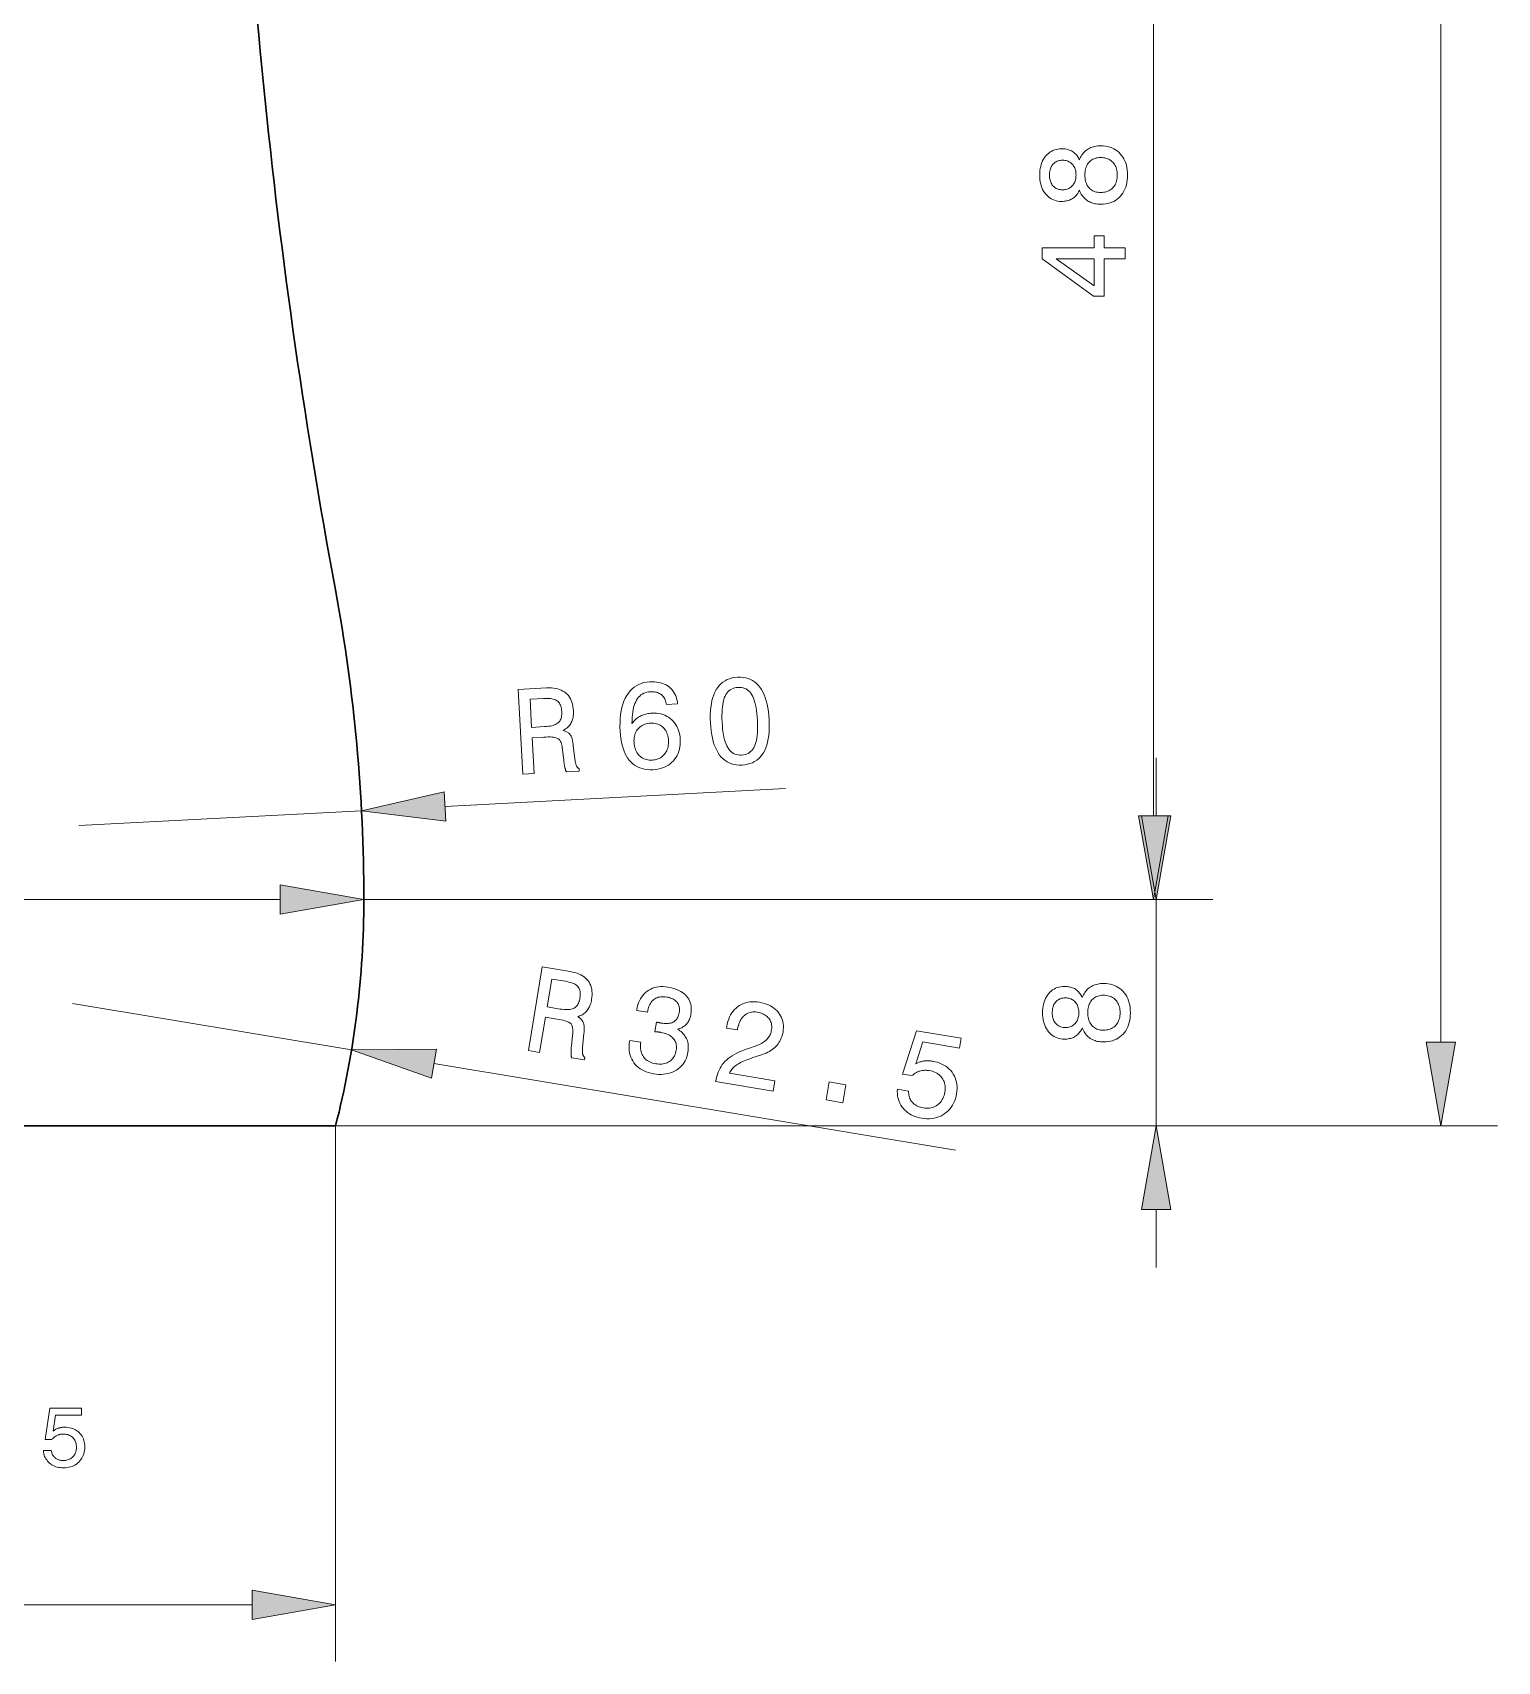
# Model space of a CAD drawing. Extents: x 0 to 297, y 0 to 420.
# Drawn here: x 158.3 to 210, y 96.5 to 154 of the extents above; entities that cross this region are included whole.
import ezdxf

# ---------------------------------------------------------------- set-up
doc = ezdxf.new("R2010")
doc.units = 0

msp = doc.modelspace()

# ---------------------------------------------------------------- linework, layer by layer
at = {"color": 7, "lineweight": 13}
for p, q in [((208.02, 118.356), (208.02, 338.447)), ((197.863, 126.356), (197.863, 168.447)), ((128.918, 123.402), (167.009, 123.402)), ((169.963, 123.402), (199.863, 123.402)), ((169.963, 123.402), (199.963, 123.402)), ((168.913, 115.402), (199.963, 115.402)), ((168.963, 115.402), (210.02, 115.402)), ((129.918, 98.481), (166.009, 98.481))]:
    msp.add_line(p, q, dxfattribs=at)
at = {"color": 7, "lineweight": 13, "ltscale": 0.051139}
for p, q in [((197.963, 126.356), (197.963, 128.402)), ((197.963, 110.402), (197.963, 112.447))]:
    msp.add_line(p, q, dxfattribs=at)
at = {"color": 7, "lineweight": 13, "ltscale": 0.30114}
msp.add_line((172.832, 126.69), (184.861, 127.319), dxfattribs=at)
at = {"color": 7, "lineweight": 13, "ltscale": 0.25}
for p, q in [((159.895, 126.013), (169.881, 126.535)), ((159.66, 119.722), (169.526, 118.087))]:
    msp.add_line(p, q, dxfattribs=at)
at = {"color": 7, "lineweight": 13, "ltscale": 0.2}
msp.add_line((197.963, 115.402), (197.963, 123.402), dxfattribs=at)
at = {"color": 7, "lineweight": 13, "ltscale": 0.466925}
msp.add_line((172.44, 117.604), (190.866, 114.549), dxfattribs=at)
at = {"color": 7, "lineweight": 30}
for p, q in [((126.963, 115.402), (168.963, 115.402)), ((127.013, 115.402), (168.913, 115.402))]:
    msp.add_line(p, q, dxfattribs=at)
at = {"color": 7, "lineweight": 13, "ltscale": 0.473018}
msp.add_line((168.963, 115.402), (168.963, 96.481), dxfattribs=at)
at = {"color": 7, "lineweight": 13}
for points in [[(195.248, 148.463), (195.229, 148.425), (195.209, 148.388), (195.188, 148.353), (195.165, 148.321), (195.141, 148.29), (195.116, 148.261), (195.089, 148.235), (195.061, 148.21), (195.032, 148.187), (195.002, 148.166), (194.97, 148.147), (194.936, 148.131), (194.901, 148.116), (194.865, 148.103), (194.828, 148.092), (194.788, 148.083), (194.748, 148.076), (194.706, 148.071), (194.663, 148.068), (194.618, 148.067), (194.55, 148.07), (194.486, 148.077), (194.423, 148.09), (194.363, 148.108), (194.306, 148.132), (194.252, 148.16), (194.2, 148.194), (194.15, 148.232), (194.103, 148.276), (194.059, 148.325), (194.018, 148.379), (193.982, 148.435), (193.949, 148.494), (193.922, 148.557), (193.898, 148.623), (193.879, 148.692), (193.863, 148.764), (193.853, 148.839), (193.846, 148.917), (193.844, 148.999), (193.846, 149.081), (193.853, 149.159), (193.863, 149.235), (193.879, 149.307), (193.898, 149.376), (193.922, 149.442), (193.949, 149.504), (193.982, 149.564), (194.018, 149.62), (194.059, 149.673), (194.103, 149.721), (194.15, 149.765), (194.2, 149.803), (194.252, 149.836), (194.306, 149.865), (194.363, 149.888), (194.423, 149.906), (194.486, 149.918), (194.55, 149.926), (194.618, 149.929), (194.663, 149.928), (194.707, 149.925), (194.749, 149.92), (194.79, 149.913), (194.829, 149.904), (194.867, 149.894), (194.903, 149.881), (194.938, 149.867), (194.972, 149.85), (195.004, 149.832), (195.034, 149.811), (195.063, 149.789), (195.091, 149.764), (195.118, 149.738), (195.143, 149.709), (195.167, 149.678), (195.189, 149.645), (195.21, 149.61), (195.23, 149.573), (195.248, 149.534), (195.268, 149.583), (195.289, 149.628), (195.313, 149.672), (195.338, 149.712), (195.366, 149.751), (195.395, 149.787), (195.427, 149.82), (195.46, 149.852), (195.495, 149.88), (195.533, 149.907), (195.572, 149.93), (195.613, 149.952), (195.656, 149.971), (195.7, 149.987), (195.746, 150.001), (195.794, 150.012), (195.844, 150.021), (195.895, 150.027), (195.948, 150.031), (196.003, 150.032), (196.088, 150.029), (196.169, 150.021), (196.246, 150.007), (196.321, 149.987), (196.391, 149.962), (196.459, 149.931), (196.522, 149.895), (196.582, 149.853), (196.639, 149.806), (196.692, 149.753), (196.741, 149.695), (196.785, 149.633), (196.823, 149.567), (196.857, 149.498), (196.885, 149.425), (196.908, 149.347), (196.926, 149.266), (196.939, 149.181), (196.947, 149.092), (196.95, 148.999), (196.947, 148.906), (196.939, 148.817), (196.926, 148.732), (196.908, 148.651), (196.885, 148.574), (196.857, 148.5), (196.823, 148.431), (196.785, 148.365), (196.741, 148.304), (196.692, 148.246), (196.639, 148.193), (196.582, 148.146), (196.522, 148.104), (196.459, 148.068), (196.391, 148.038), (196.321, 148.013), (196.246, 147.993), (196.169, 147.979), (196.088, 147.971), (196.003, 147.968), (195.948, 147.969), (195.895, 147.973), (195.844, 147.979), (195.794, 147.988), (195.746, 147.999), (195.7, 148.013), (195.656, 148.029), (195.613, 148.048), (195.572, 148.07), (195.533, 148.093), (195.495, 148.12), (195.46, 148.148), (195.427, 148.179), (195.395, 148.213), (195.366, 148.249), (195.338, 148.287), (195.313, 148.327), (195.289, 148.37), (195.268, 148.416)], [(194.652, 148.478), (194.694, 148.48), (194.734, 148.484), (194.773, 148.491), (194.81, 148.501), (194.846, 148.514), (194.879, 148.529), (194.911, 148.548), (194.942, 148.569), (194.97, 148.593), (194.997, 148.621), (195.022, 148.65), (195.044, 148.681), (195.064, 148.714), (195.081, 148.749), (195.095, 148.786), (195.107, 148.825), (195.116, 148.866), (195.123, 148.908), (195.127, 148.953), (195.128, 148.999), (195.127, 149.046), (195.123, 149.09), (195.116, 149.133), (195.107, 149.174), (195.095, 149.213), (195.081, 149.25), (195.064, 149.285), (195.044, 149.319), (195.022, 149.35), (194.997, 149.379), (194.97, 149.407), (194.942, 149.431), (194.911, 149.452), (194.879, 149.471), (194.846, 149.486), (194.81, 149.499), (194.773, 149.509), (194.734, 149.516), (194.694, 149.52), (194.652, 149.522), (194.609, 149.52), (194.569, 149.516), (194.531, 149.509), (194.494, 149.5), (194.459, 149.487), (194.427, 149.472), (194.395, 149.454), (194.366, 149.433), (194.339, 149.409), (194.313, 149.383), (194.29, 149.354), (194.269, 149.323), (194.25, 149.29), (194.234, 149.254), (194.221, 149.217), (194.21, 149.178), (194.201, 149.136), (194.195, 149.093), (194.191, 149.047), (194.19, 148.999), (194.191, 148.951), (194.195, 148.906), (194.201, 148.863), (194.21, 148.822), (194.221, 148.782), (194.234, 148.745), (194.25, 148.71), (194.269, 148.677), (194.29, 148.646), (194.313, 148.617), (194.339, 148.591), (194.366, 148.567), (194.395, 148.546), (194.427, 148.528), (194.459, 148.513), (194.494, 148.5), (194.531, 148.491), (194.569, 148.484), (194.609, 148.48)], [(195.994, 148.383), (196.048, 148.385), (196.1, 148.39), (196.149, 148.398), (196.195, 148.41), (196.24, 148.425), (196.282, 148.443), (196.322, 148.464), (196.359, 148.489), (196.395, 148.517), (196.428, 148.549), (196.458, 148.583), (196.485, 148.62), (196.509, 148.659), (196.53, 148.7), (196.547, 148.744), (196.561, 148.79), (196.573, 148.839), (196.581, 148.89), (196.585, 148.943), (196.587, 148.999), (196.585, 149.055), (196.581, 149.109), (196.573, 149.16), (196.561, 149.209), (196.547, 149.255), (196.53, 149.299), (196.509, 149.341), (196.485, 149.38), (196.458, 149.417), (196.428, 149.451), (196.395, 149.483), (196.359, 149.511), (196.322, 149.536), (196.282, 149.557), (196.24, 149.575), (196.195, 149.59), (196.149, 149.602), (196.1, 149.61), (196.048, 149.615), (195.994, 149.617), (195.945, 149.615), (195.897, 149.61), (195.851, 149.602), (195.807, 149.59), (195.766, 149.576), (195.727, 149.557), (195.69, 149.536), (195.654, 149.511), (195.622, 149.483), (195.591, 149.452), (195.563, 149.418), (195.537, 149.381), (195.515, 149.342), (195.496, 149.301), (195.479, 149.257), (195.466, 149.21), (195.456, 149.161), (195.448, 149.109), (195.444, 149.055), (195.442, 148.999), (195.444, 148.943), (195.448, 148.889), (195.456, 148.838), (195.466, 148.789), (195.479, 148.743), (195.496, 148.699), (195.515, 148.657), (195.537, 148.618), (195.563, 148.582), (195.591, 148.548), (195.622, 148.517), (195.654, 148.489), (195.69, 148.464), (195.727, 148.443), (195.766, 148.424), (195.807, 148.41), (195.851, 148.398), (195.897, 148.39), (195.945, 148.385)], [(196.863, 146.039), (196.121, 146.039), (196.121, 144.721), (195.742, 144.721), (193.931, 146.035), (193.931, 146.427), (195.775, 146.427), (195.775, 146.855), (196.121, 146.855), (196.121, 146.427), (196.863, 146.427)], [(195.775, 145.084), (195.775, 146.039), (194.432, 146.039)], [(182.209, 129.647), (182.204, 129.795), (182.205, 129.937), (182.211, 130.071), (182.223, 130.199), (182.241, 130.319), (182.264, 130.433), (182.293, 130.54), (182.328, 130.639), (182.368, 130.732), (182.414, 130.817), (182.466, 130.896), (182.522, 130.966), (182.584, 131.029), (182.652, 131.085), (182.724, 131.132), (182.802, 131.172), (182.885, 131.204), (182.974, 131.229), (183.067, 131.246), (183.166, 131.255), (183.266, 131.256), (183.361, 131.249), (183.452, 131.234), (183.539, 131.211), (183.62, 131.18), (183.698, 131.14), (183.77, 131.093), (183.838, 131.037), (183.901, 130.973), (183.96, 130.901), (184.014, 130.822), (184.064, 130.734), (184.108, 130.639), (184.148, 130.536), (184.182, 130.425), (184.212, 130.306), (184.237, 130.18), (184.257, 130.046), (184.273, 129.905), (184.283, 129.755), (184.288, 129.606), (184.288, 129.464), (184.282, 129.329), (184.27, 129.201), (184.253, 129.081), (184.23, 128.967), (184.201, 128.861), (184.167, 128.762), (184.127, 128.67), (184.081, 128.586), (184.03, 128.508), (183.974, 128.439), (183.912, 128.376), (183.845, 128.322), (183.772, 128.275), (183.694, 128.236), (183.611, 128.204), (183.522, 128.179), (183.428, 128.163), (183.328, 128.154), (183.229, 128.152), (183.134, 128.159), (183.044, 128.174), (182.958, 128.197), (182.876, 128.229), (182.799, 128.268), (182.726, 128.315), (182.658, 128.371), (182.594, 128.435), (182.535, 128.507), (182.48, 128.587), (182.43, 128.674), (182.386, 128.769), (182.346, 128.872), (182.311, 128.982), (182.281, 129.099), (182.255, 129.225), (182.235, 129.358), (182.22, 129.498)], [(175.575, 127.835), (175.419, 130.826), (176.419, 130.879), (176.505, 130.881), (176.588, 130.879), (176.666, 130.872), (176.741, 130.86), (176.811, 130.844), (176.878, 130.824), (176.94, 130.799), (176.999, 130.769), (177.053, 130.735), (177.104, 130.696), (177.15, 130.653), (177.192, 130.605), (177.23, 130.553), (177.263, 130.498), (177.292, 130.437), (177.316, 130.373), (177.336, 130.304), (177.351, 130.232), (177.362, 130.155), (177.369, 130.073), (177.37, 130.025), (177.37, 129.978), (177.367, 129.932), (177.362, 129.887), (177.356, 129.845), (177.347, 129.803), (177.336, 129.763), (177.323, 129.724), (177.308, 129.687), (177.291, 129.651), (177.271, 129.617), (177.25, 129.584), (177.227, 129.552), (177.202, 129.523), (177.174, 129.494), (177.145, 129.467), (177.114, 129.442), (177.081, 129.418), (177.046, 129.396), (177.008, 129.375), (177.041, 129.366), (177.072, 129.355), (177.1, 129.344), (177.128, 129.331), (177.153, 129.316), (177.176, 129.301), (177.198, 129.284), (177.218, 129.266), (177.236, 129.247), (177.253, 129.226), (177.268, 129.203), (177.282, 129.176), (177.295, 129.147), (177.308, 129.113), (177.319, 129.077), (177.33, 129.037), (177.339, 128.993), (177.348, 128.946), (177.356, 128.896), (177.363, 128.842), (177.421, 128.358), (177.424, 128.327), (177.429, 128.298), (177.433, 128.271), (177.438, 128.245), (177.443, 128.221), (177.448, 128.199), (177.454, 128.179), (177.46, 128.16), (177.466, 128.143), (177.473, 128.128), (177.48, 128.114), (177.487, 128.101), (177.495, 128.088), (177.504, 128.076), (177.514, 128.065), (177.524, 128.055), (177.535, 128.045), (177.546, 128.037), (177.558, 128.029), (177.571, 128.021), (177.575, 127.939), (177.123, 127.916), (177.116, 127.925), (177.11, 127.936), (177.104, 127.948), (177.098, 127.961), (177.093, 127.975), (177.087, 127.989), (177.082, 128.005), (177.077, 128.022), (177.072, 128.04), (177.067, 128.058), (177.062, 128.078), (177.057, 128.099), (177.053, 128.122), (177.048, 128.146), (177.044, 128.171), (177.04, 128.198), (177.035, 128.226), (177.031, 128.255), (177.027, 128.286), (177.024, 128.318), (176.982, 128.704), (176.975, 128.76), (176.966, 128.812), (176.956, 128.86), (176.944, 128.904), (176.931, 128.944), (176.916, 128.979), (176.9, 129.01), (176.882, 129.037), (176.863, 129.06), (176.842, 129.079), (176.818, 129.094), (176.787, 129.108), (176.75, 129.119), (176.707, 129.129), (176.658, 129.136), (176.602, 129.141), (176.541, 129.144), (176.473, 129.145), (176.4, 129.143), (176.32, 129.14), (175.909, 129.119), (175.975, 127.856)], [(181.051, 130.312), (180.656, 130.292), (180.647, 130.337), (180.637, 130.38), (180.624, 130.421), (180.61, 130.459), (180.593, 130.495), (180.574, 130.529), (180.552, 130.56), (180.529, 130.589), (180.503, 130.616), (180.475, 130.64), (180.445, 130.662), (180.413, 130.681), (180.379, 130.698), (180.343, 130.712), (180.305, 130.724), (180.266, 130.733), (180.224, 130.739), (180.18, 130.743), (180.135, 130.744), (180.087, 130.743), (180.023, 130.737), (179.963, 130.726), (179.905, 130.709), (179.851, 130.688), (179.801, 130.661), (179.754, 130.629), (179.71, 130.591), (179.669, 130.548), (179.632, 130.501), (179.598, 130.447), (179.568, 130.389), (179.54, 130.325), (179.516, 130.256), (179.495, 130.181), (179.478, 130.101), (179.463, 130.016), (179.452, 129.925), (179.443, 129.829), (179.438, 129.727), (179.437, 129.62), (179.461, 129.653), (179.486, 129.684), (179.513, 129.714), (179.541, 129.743), (179.57, 129.77), (179.6, 129.795), (179.631, 129.819), (179.664, 129.842), (179.697, 129.863), (179.732, 129.882), (179.768, 129.9), (179.805, 129.917), (179.843, 129.931), (179.882, 129.944), (179.922, 129.956), (179.963, 129.965), (180.004, 129.973), (180.047, 129.98), (180.091, 129.985), (180.135, 129.988), (180.219, 129.99), (180.3, 129.986), (180.377, 129.976), (180.452, 129.961), (180.524, 129.94), (180.593, 129.913), (180.659, 129.881), (180.722, 129.844), (180.783, 129.8), (180.84, 129.751), (180.893, 129.698), (180.942, 129.64), (180.985, 129.579), (181.023, 129.514), (181.056, 129.446), (181.083, 129.373), (181.106, 129.297), (181.123, 129.217), (181.136, 129.134), (181.143, 129.046), (181.145, 128.958), (181.141, 128.874), (181.131, 128.792), (181.115, 128.714), (181.094, 128.638), (181.067, 128.566), (181.034, 128.496), (180.995, 128.43), (180.95, 128.367), (180.9, 128.306), (180.845, 128.25), (180.786, 128.2), (180.723, 128.154), (180.657, 128.115), (180.586, 128.08), (180.512, 128.051), (180.435, 128.027), (180.353, 128.009), (180.268, 127.996), (180.179, 127.989), (180.076, 127.987), (179.977, 127.993), (179.883, 128.006), (179.794, 128.027), (179.709, 128.056), (179.629, 128.092), (179.553, 128.135), (179.482, 128.186), (179.415, 128.245), (179.353, 128.311), (179.296, 128.384), (179.244, 128.464), (179.197, 128.551), (179.156, 128.644), (179.12, 128.745), (179.089, 128.852), (179.063, 128.965), (179.043, 129.086), (179.028, 129.213), (179.018, 129.347), (179.013, 129.504), (179.014, 129.655), (179.022, 129.798), (179.035, 129.935), (179.055, 130.064), (179.082, 130.187), (179.115, 130.302), (179.154, 130.411), (179.199, 130.513), (179.251, 130.608), (179.309, 130.695), (179.371, 130.773), (179.439, 130.843), (179.513, 130.904), (179.591, 130.957), (179.675, 131.001), (179.764, 131.037), (179.858, 131.064), (179.958, 131.082), (180.063, 131.092), (180.146, 131.095), (180.227, 131.092), (180.304, 131.085), (180.378, 131.074), (180.448, 131.058), (180.515, 131.038), (180.578, 131.013), (180.639, 130.983), (180.695, 130.949), (180.749, 130.911), (180.798, 130.868), (180.844, 130.822), (180.885, 130.771), (180.921, 130.717), (180.954, 130.659), (180.982, 130.597), (181.006, 130.532), (181.025, 130.463), (181.04, 130.389)], [(182.622, 129.668), (182.63, 129.548), (182.64, 129.434), (182.653, 129.327), (182.669, 129.227), (182.688, 129.134), (182.709, 129.048), (182.733, 128.968), (182.76, 128.895), (182.789, 128.829), (182.821, 128.77), (182.856, 128.717), (182.894, 128.67), (182.935, 128.629), (182.979, 128.594), (183.026, 128.564), (183.077, 128.541), (183.13, 128.524), (183.187, 128.512), (183.247, 128.507), (183.31, 128.507), (183.373, 128.513), (183.432, 128.525), (183.487, 128.542), (183.539, 128.565), (183.586, 128.593), (183.63, 128.627), (183.67, 128.666), (183.706, 128.71), (183.739, 128.761), (183.767, 128.816), (183.793, 128.878), (183.814, 128.946), (183.833, 129.021), (183.848, 129.103), (183.859, 129.191), (183.868, 129.287), (183.873, 129.388), (183.875, 129.497), (183.873, 129.612), (183.868, 129.733), (183.86, 129.855), (183.85, 129.97), (183.837, 130.078), (183.821, 130.179), (183.803, 130.273), (183.782, 130.36), (183.758, 130.44), (183.732, 130.513), (183.704, 130.578), (183.672, 130.637), (183.638, 130.69), (183.6, 130.736), (183.56, 130.777), (183.516, 130.812), (183.469, 130.84), (183.418, 130.863), (183.365, 130.881), (183.308, 130.892), (183.248, 130.897), (183.185, 130.897), (183.122, 130.891), (183.063, 130.879), (183.008, 130.862), (182.957, 130.839), (182.909, 130.81), (182.865, 130.776), (182.825, 130.737), (182.788, 130.692), (182.755, 130.641), (182.726, 130.585), (182.7, 130.522), (182.678, 130.453), (182.659, 130.378), (182.644, 130.296), (182.632, 130.208), (182.623, 130.113), (182.618, 130.012), (182.616, 129.904), (182.617, 129.789)], [(176.326, 130.506), (175.838, 130.481), (175.89, 129.485), (176.351, 129.509), (176.419, 129.514), (176.483, 129.521), (176.542, 129.53), (176.597, 129.541), (176.648, 129.554), (176.694, 129.569), (176.736, 129.586), (176.774, 129.606), (176.807, 129.627), (176.836, 129.651), (176.861, 129.677), (176.883, 129.706), (176.902, 129.738), (176.918, 129.772), (176.932, 129.81), (176.942, 129.851), (176.95, 129.895), (176.954, 129.941), (176.956, 129.991), (176.954, 130.043), (176.95, 130.095), (176.944, 130.143), (176.935, 130.188), (176.923, 130.23), (176.908, 130.269), (176.891, 130.305), (176.872, 130.337), (176.85, 130.367), (176.825, 130.393), (176.798, 130.416), (176.767, 130.436), (176.733, 130.454), (176.695, 130.469), (176.654, 130.482), (176.608, 130.492), (176.56, 130.5), (176.507, 130.505), (176.45, 130.508), (176.39, 130.509)], [(180.726, 129.02), (180.722, 129.077), (180.714, 129.132), (180.703, 129.184), (180.689, 129.234), (180.672, 129.281), (180.652, 129.326), (180.628, 129.368), (180.602, 129.408), (180.572, 129.445), (180.54, 129.479), (180.505, 129.511), (180.468, 129.538), (180.429, 129.563), (180.388, 129.583), (180.346, 129.6), (180.301, 129.614), (180.255, 129.624), (180.207, 129.63), (180.157, 129.633), (180.105, 129.632), (180.048, 129.627), (179.993, 129.619), (179.941, 129.607), (179.891, 129.593), (179.845, 129.575), (179.801, 129.553), (179.76, 129.529), (179.721, 129.501), (179.685, 129.469), (179.652, 129.435), (179.622, 129.397), (179.596, 129.357), (179.573, 129.315), (179.553, 129.271), (179.537, 129.224), (179.525, 129.174), (179.516, 129.122), (179.51, 129.068), (179.508, 129.011), (179.51, 128.952), (179.514, 128.893), (179.522, 128.837), (179.533, 128.784), (179.548, 128.733), (179.565, 128.685), (179.586, 128.639), (179.609, 128.596), (179.636, 128.556), (179.667, 128.518), (179.7, 128.483), (179.736, 128.451), (179.774, 128.423), (179.814, 128.399), (179.857, 128.378), (179.901, 128.361), (179.948, 128.347), (179.997, 128.337), (180.048, 128.331), (180.101, 128.329), (180.157, 128.33), (180.209, 128.334), (180.26, 128.342), (180.308, 128.354), (180.354, 128.369), (180.398, 128.388), (180.44, 128.41), (180.479, 128.436), (180.516, 128.465), (180.551, 128.498), (180.584, 128.535), (180.614, 128.574), (180.64, 128.615), (180.663, 128.658), (180.682, 128.704), (180.698, 128.751), (180.711, 128.801), (180.72, 128.853), (180.726, 128.906), (180.728, 128.962)], [(172.804, 127.21), (169.881, 126.535), (172.859, 126.169)], [(197.342, 126.356), (197.863, 123.402), (198.384, 126.356)], [(197.442, 126.356), (197.963, 123.402), (198.484, 126.356)], [(167.009, 122.881), (169.963, 123.402), (167.009, 123.922)], [(175.778, 118.064), (176.268, 121.02), (177.255, 120.856), (177.34, 120.839), (177.42, 120.82), (177.496, 120.796), (177.566, 120.769), (177.631, 120.738), (177.692, 120.704), (177.747, 120.666), (177.798, 120.624), (177.844, 120.579), (177.885, 120.53), (177.921, 120.478), (177.952, 120.423), (177.978, 120.364), (177.998, 120.302), (178.013, 120.237), (178.023, 120.169), (178.028, 120.098), (178.027, 120.024), (178.021, 119.946), (178.01, 119.865), (178.001, 119.817), (177.991, 119.772), (177.978, 119.727), (177.964, 119.685), (177.948, 119.645), (177.931, 119.606), (177.911, 119.569), (177.89, 119.534), (177.868, 119.501), (177.843, 119.47), (177.817, 119.44), (177.789, 119.413), (177.76, 119.387), (177.729, 119.363), (177.696, 119.341), (177.662, 119.321), (177.626, 119.303), (177.588, 119.287), (177.549, 119.273), (177.508, 119.26), (177.538, 119.245), (177.566, 119.228), (177.591, 119.21), (177.615, 119.192), (177.637, 119.172), (177.656, 119.152), (177.674, 119.131), (177.69, 119.109), (177.703, 119.086), (177.715, 119.063), (177.724, 119.037), (177.733, 119.008), (177.739, 118.976), (177.744, 118.941), (177.747, 118.902), (177.749, 118.861), (177.749, 118.817), (177.748, 118.769), (177.745, 118.718), (177.741, 118.664), (177.692, 118.178), (177.689, 118.148), (177.687, 118.119), (177.686, 118.091), (177.685, 118.065), (177.685, 118.041), (177.685, 118.018), (177.686, 117.997), (177.688, 117.977), (177.691, 117.959), (177.694, 117.943), (177.697, 117.928), (177.702, 117.913), (177.707, 117.899), (177.714, 117.886), (177.72, 117.873), (177.728, 117.861), (177.737, 117.849), (177.746, 117.838), (177.756, 117.828), (177.767, 117.818), (177.753, 117.737), (177.306, 117.811), (177.302, 117.822), (177.299, 117.834), (177.295, 117.846), (177.292, 117.86), (177.29, 117.875), (177.287, 117.89), (177.286, 117.907), (177.284, 117.924), (177.283, 117.943), (177.282, 117.962), (177.282, 117.983), (177.282, 118.004), (177.282, 118.027), (177.283, 118.052), (177.284, 118.077), (177.286, 118.104), (177.288, 118.132), (177.29, 118.162), (177.293, 118.193), (177.296, 118.225), (177.339, 118.611), (177.344, 118.667), (177.346, 118.72), (177.347, 118.769), (177.345, 118.814), (177.34, 118.856), (177.333, 118.894), (177.324, 118.928), (177.313, 118.958), (177.299, 118.984), (177.282, 119.007), (177.262, 119.028), (177.234, 119.047), (177.201, 119.066), (177.161, 119.085), (177.114, 119.102), (177.061, 119.119), (177.002, 119.135), (176.936, 119.151), (176.864, 119.165), (176.785, 119.179), (176.38, 119.246), (176.173, 117.999)], [(177.085, 120.512), (176.603, 120.592), (176.44, 119.608), (176.895, 119.533), (176.963, 119.523), (177.026, 119.516), (177.086, 119.512), (177.142, 119.511), (177.195, 119.513), (177.243, 119.518), (177.288, 119.525), (177.329, 119.536), (177.366, 119.55), (177.399, 119.567), (177.429, 119.587), (177.457, 119.611), (177.482, 119.638), (177.506, 119.668), (177.527, 119.702), (177.546, 119.74), (177.562, 119.781), (177.577, 119.825), (177.589, 119.873), (177.599, 119.925), (177.606, 119.976), (177.61, 120.025), (177.611, 120.071), (177.608, 120.114), (177.603, 120.155), (177.594, 120.194), (177.582, 120.23), (177.566, 120.263), (177.548, 120.294), (177.526, 120.323), (177.501, 120.349), (177.471, 120.374), (177.438, 120.397), (177.4, 120.418), (177.358, 120.438), (177.311, 120.456), (177.261, 120.473), (177.207, 120.487), (177.148, 120.501)], [(179.358, 118.424), (179.751, 118.359), (179.743, 118.297), (179.74, 118.238), (179.74, 118.181), (179.743, 118.126), (179.751, 118.074), (179.762, 118.024), (179.776, 117.976), (179.795, 117.931), (179.817, 117.888), (179.842, 117.847), (179.871, 117.808), (179.903, 117.773), (179.939, 117.741), (179.977, 117.711), (180.019, 117.685), (180.064, 117.662), (180.112, 117.641), (180.164, 117.624), (180.219, 117.61), (180.276, 117.598), (180.334, 117.59), (180.389, 117.586), (180.442, 117.585), (180.494, 117.588), (180.543, 117.594), (180.591, 117.604), (180.636, 117.617), (180.68, 117.634), (180.721, 117.654), (180.761, 117.678), (180.798, 117.705), (180.832, 117.735), (180.863, 117.768), (180.892, 117.804), (180.917, 117.843), (180.939, 117.884), (180.959, 117.928), (180.975, 117.976), (180.989, 118.026), (180.999, 118.079), (181.006, 118.128), (181.008, 118.175), (181.007, 118.22), (181.003, 118.264), (180.994, 118.306), (180.982, 118.347), (180.967, 118.385), (180.948, 118.423), (180.925, 118.458), (180.898, 118.492), (180.868, 118.524), (180.835, 118.554), (180.798, 118.581), (180.759, 118.606), (180.716, 118.629), (180.67, 118.649), (180.622, 118.667), (180.57, 118.683), (180.514, 118.696), (180.456, 118.708), (180.448, 118.709), (180.439, 118.71), (180.431, 118.712), (180.422, 118.713), (180.413, 118.714), (180.404, 118.715), (180.396, 118.717), (180.387, 118.718), (180.377, 118.719), (180.368, 118.72), (180.359, 118.721), (180.349, 118.722), (180.338, 118.724), (180.327, 118.725), (180.315, 118.726), (180.302, 118.728), (180.289, 118.729), (180.276, 118.731), (180.261, 118.732), (180.247, 118.734), (180.302, 119.069), (180.311, 119.067), (180.32, 119.065), (180.329, 119.063), (180.338, 119.061), (180.347, 119.059), (180.355, 119.058), (180.364, 119.056), (180.372, 119.054), (180.381, 119.053), (180.389, 119.051), (180.397, 119.049), (180.405, 119.048), (180.413, 119.046), (180.421, 119.045), (180.429, 119.044), (180.436, 119.042), (180.444, 119.041), (180.451, 119.04), (180.459, 119.038), (180.466, 119.037), (180.522, 119.029), (180.575, 119.024), (180.626, 119.021), (180.675, 119.021), (180.72, 119.024), (180.763, 119.03), (180.804, 119.038), (180.842, 119.049), (180.877, 119.063), (180.91, 119.08), (180.94, 119.1), (180.968, 119.122), (180.993, 119.147), (181.017, 119.175), (181.037, 119.206), (181.056, 119.24), (181.072, 119.276), (181.085, 119.316), (181.097, 119.358), (181.106, 119.403), (181.112, 119.447), (181.114, 119.49), (181.114, 119.531), (181.111, 119.57), (181.105, 119.608), (181.096, 119.644), (181.084, 119.678), (181.068, 119.71), (181.05, 119.741), (181.029, 119.771), (181.004, 119.798), (180.978, 119.824), (180.948, 119.847), (180.915, 119.869), (180.88, 119.888), (180.842, 119.906), (180.801, 119.921), (180.758, 119.935), (180.712, 119.946), (180.663, 119.955), (180.607, 119.963), (180.554, 119.967), (180.503, 119.967), (180.454, 119.964), (180.407, 119.957), (180.363, 119.946), (180.321, 119.932), (180.28, 119.914), (180.243, 119.892), (180.207, 119.867), (180.173, 119.838), (180.142, 119.805), (180.114, 119.769), (180.088, 119.73), (180.064, 119.687), (180.043, 119.641), (180.024, 119.591), (180.008, 119.538), (179.994, 119.481), (179.982, 119.421), (179.604, 119.484), (179.609, 119.513), (179.625, 119.597), (179.646, 119.678), (179.672, 119.754), (179.702, 119.825), (179.736, 119.893), (179.775, 119.956), (179.819, 120.014), (179.867, 120.068), (179.919, 120.118), (179.976, 120.163), (180.036, 120.204), (180.1, 120.238), (180.165, 120.267), (180.234, 120.29), (180.305, 120.308), (180.378, 120.319), (180.455, 120.325), (180.534, 120.325), (180.616, 120.32), (180.7, 120.308), (180.788, 120.292), (180.872, 120.271), (180.951, 120.247), (181.025, 120.22), (181.094, 120.189), (181.158, 120.155), (181.218, 120.117), (181.273, 120.075), (181.323, 120.03), (181.368, 119.982), (181.408, 119.93), (181.443, 119.876), (181.472, 119.82), (181.496, 119.761), (181.514, 119.699), (181.526, 119.635), (181.533, 119.568), (181.534, 119.499), (181.53, 119.428), (181.521, 119.354), (181.513, 119.312), (181.503, 119.271), (181.492, 119.232), (181.479, 119.195), (181.464, 119.159), (181.448, 119.125), (181.429, 119.092), (181.41, 119.061), (181.388, 119.031), (181.365, 119.003), (181.34, 118.977), (181.314, 118.953), (181.286, 118.93), (181.257, 118.909), (181.226, 118.889), (181.193, 118.872), (181.159, 118.856), (181.123, 118.842), (181.086, 118.83), (181.047, 118.819), (181.091, 118.793), (181.132, 118.765), (181.17, 118.736), (181.206, 118.705), (181.239, 118.672), (181.269, 118.638), (181.297, 118.603), (181.322, 118.565), (181.345, 118.527), (181.365, 118.486), (181.382, 118.445), (181.397, 118.402), (181.408, 118.357), (181.417, 118.312), (181.424, 118.265), (181.427, 118.216), (181.428, 118.167), (181.426, 118.116), (181.421, 118.064), (181.413, 118.01), (181.396, 117.927), (181.374, 117.848), (181.347, 117.774), (181.315, 117.704), (181.277, 117.638), (181.234, 117.577), (181.185, 117.52), (181.132, 117.467), (181.073, 117.418), (181.009, 117.374), (180.94, 117.335), (180.869, 117.302), (180.795, 117.275), (180.718, 117.253), (180.638, 117.237), (180.554, 117.227), (180.468, 117.223), (180.379, 117.224), (180.287, 117.232), (180.192, 117.245), (180.103, 117.262), (180.018, 117.285), (179.938, 117.312), (179.863, 117.343), (179.792, 117.38), (179.726, 117.421), (179.664, 117.467), (179.607, 117.518), (179.554, 117.574), (179.507, 117.634), (179.464, 117.698), (179.427, 117.765), (179.397, 117.834), (179.373, 117.906), (179.354, 117.981), (179.342, 118.058), (179.335, 118.138), (179.335, 118.221), (179.341, 118.307), (179.353, 118.395)], [(195.348, 118.865), (195.329, 118.826), (195.309, 118.79), (195.288, 118.755), (195.265, 118.722), (195.241, 118.692), (195.216, 118.663), (195.189, 118.636), (195.161, 118.611), (195.132, 118.589), (195.102, 118.568), (195.07, 118.549), (195.036, 118.532), (195.001, 118.517), (194.965, 118.504), (194.928, 118.493), (194.889, 118.485), (194.848, 118.478), (194.806, 118.473), (194.763, 118.47), (194.718, 118.469), (194.65, 118.471), (194.586, 118.479), (194.523, 118.492), (194.463, 118.51), (194.406, 118.533), (194.352, 118.562), (194.3, 118.595), (194.25, 118.634), (194.203, 118.678), (194.159, 118.727), (194.118, 118.78), (194.082, 118.837), (194.049, 118.896), (194.022, 118.959), (193.998, 119.024), (193.979, 119.093), (193.963, 119.165), (193.953, 119.241), (193.946, 119.319), (193.944, 119.4), (193.946, 119.482), (193.953, 119.561), (193.963, 119.636), (193.979, 119.709), (193.998, 119.778), (194.022, 119.843), (194.049, 119.906), (194.082, 119.965), (194.118, 120.021), (194.159, 120.074), (194.203, 120.123), (194.25, 120.166), (194.3, 120.205), (194.352, 120.238), (194.406, 120.266), (194.463, 120.289), (194.523, 120.307), (194.586, 120.32), (194.65, 120.328), (194.718, 120.33), (194.763, 120.329), (194.807, 120.326), (194.849, 120.322), (194.89, 120.315), (194.929, 120.306), (194.967, 120.295), (195.003, 120.283), (195.038, 120.268), (195.072, 120.252), (195.104, 120.233), (195.134, 120.213), (195.163, 120.19), (195.191, 120.166), (195.218, 120.139), (195.243, 120.11), (195.267, 120.08), (195.289, 120.047), (195.31, 120.012), (195.33, 119.975), (195.348, 119.936), (195.368, 119.984), (195.389, 120.03), (195.413, 120.073), (195.438, 120.114), (195.466, 120.152), (195.495, 120.188), (195.527, 120.222), (195.56, 120.253), (195.595, 120.282), (195.633, 120.308), (195.672, 120.332), (195.713, 120.353), (195.756, 120.372), (195.8, 120.388), (195.846, 120.402), (195.894, 120.413), (195.944, 120.422), (195.995, 120.429), (196.048, 120.432), (196.103, 120.434), (196.188, 120.431), (196.269, 120.422), (196.346, 120.408), (196.421, 120.389), (196.491, 120.364), (196.559, 120.333), (196.622, 120.297), (196.682, 120.255), (196.739, 120.207), (196.792, 120.154), (196.841, 120.096), (196.885, 120.035), (196.923, 119.969), (196.957, 119.9), (196.985, 119.826), (197.008, 119.749), (197.026, 119.668), (197.039, 119.582), (197.047, 119.493), (197.05, 119.4), (197.047, 119.308), (197.039, 119.219), (197.026, 119.134), (197.008, 119.052), (196.985, 118.975), (196.957, 118.902), (196.923, 118.832), (196.885, 118.767), (196.841, 118.705), (196.792, 118.648), (196.739, 118.595), (196.682, 118.548), (196.622, 118.506), (196.559, 118.47), (196.491, 118.439), (196.421, 118.414), (196.346, 118.395), (196.269, 118.381), (196.188, 118.372), (196.103, 118.37), (196.048, 118.371), (195.995, 118.375), (195.944, 118.381), (195.894, 118.39), (195.846, 118.401), (195.8, 118.415), (195.756, 118.431), (195.713, 118.45), (195.672, 118.471), (195.633, 118.495), (195.595, 118.521), (195.56, 118.55), (195.527, 118.581), (195.495, 118.614), (195.466, 118.65), (195.438, 118.688), (195.413, 118.729), (195.389, 118.772), (195.368, 118.817)], [(182.394, 116.967), (182.396, 116.98), (182.413, 117.066), (182.433, 117.148), (182.456, 117.227), (182.483, 117.302), (182.514, 117.374), (182.548, 117.442), (182.586, 117.507), (182.628, 117.568), (182.673, 117.625), (182.722, 117.679), (182.775, 117.731), (182.836, 117.781), (182.903, 117.83), (182.976, 117.878), (183.056, 117.925), (183.143, 117.97), (183.236, 118.015), (183.336, 118.058), (183.442, 118.1), (183.555, 118.14), (183.829, 118.236), (183.877, 118.254), (183.923, 118.272), (183.967, 118.292), (184.008, 118.312), (184.047, 118.334), (184.083, 118.356), (184.117, 118.38), (184.149, 118.405), (184.178, 118.43), (184.205, 118.457), (184.23, 118.485), (184.253, 118.514), (184.274, 118.545), (184.294, 118.577), (184.311, 118.61), (184.326, 118.645), (184.34, 118.681), (184.351, 118.719), (184.361, 118.758), (184.369, 118.798), (184.375, 118.845), (184.377, 118.89), (184.376, 118.934), (184.372, 118.976), (184.364, 119.017), (184.352, 119.057), (184.337, 119.096), (184.318, 119.134), (184.296, 119.17), (184.271, 119.205), (184.242, 119.238), (184.21, 119.268), (184.176, 119.296), (184.14, 119.321), (184.1, 119.344), (184.058, 119.365), (184.013, 119.382), (183.966, 119.398), (183.916, 119.41), (183.863, 119.421), (183.81, 119.428), (183.759, 119.43), (183.71, 119.429), (183.662, 119.424), (183.615, 119.415), (183.571, 119.401), (183.528, 119.384), (183.487, 119.363), (183.447, 119.337), (183.409, 119.308), (183.374, 119.275), (183.341, 119.238), (183.31, 119.199), (183.282, 119.156), (183.257, 119.11), (183.235, 119.06), (183.215, 119.008), (183.198, 118.952), (183.183, 118.893), (183.171, 118.83), (183.165, 118.795), (182.778, 118.859), (182.788, 118.919), (182.806, 119.01), (182.829, 119.097), (182.856, 119.179), (182.888, 119.255), (182.924, 119.328), (182.966, 119.395), (183.012, 119.458), (183.062, 119.515), (183.118, 119.568), (183.177, 119.617), (183.241, 119.659), (183.308, 119.696), (183.377, 119.727), (183.45, 119.751), (183.525, 119.77), (183.603, 119.782), (183.684, 119.788), (183.768, 119.788), (183.855, 119.783), (183.945, 119.77), (184.03, 119.754), (184.111, 119.733), (184.188, 119.708), (184.261, 119.678), (184.329, 119.644), (184.394, 119.606), (184.454, 119.564), (184.51, 119.517), (184.562, 119.466), (184.61, 119.41), (184.653, 119.351), (184.69, 119.291), (184.721, 119.228), (184.746, 119.163), (184.766, 119.095), (184.779, 119.026), (184.787, 118.954), (184.788, 118.881), (184.784, 118.805), (184.774, 118.727), (184.762, 118.667), (184.748, 118.609), (184.73, 118.553), (184.71, 118.499), (184.687, 118.447), (184.661, 118.397), (184.632, 118.349), (184.6, 118.303), (184.565, 118.259), (184.527, 118.218), (184.486, 118.178), (184.442, 118.14), (184.395, 118.103), (184.345, 118.069), (184.292, 118.036), (184.235, 118.005), (184.176, 117.976), (184.113, 117.949), (184.047, 117.923), (183.978, 117.899), (183.708, 117.814), (183.633, 117.789), (183.562, 117.763), (183.495, 117.738), (183.432, 117.713), (183.373, 117.688), (183.319, 117.663), (183.268, 117.638), (183.222, 117.613), (183.18, 117.588), (183.142, 117.564), (183.107, 117.538), (183.074, 117.512), (183.043, 117.484), (183.014, 117.456), (182.987, 117.426), (182.962, 117.396), (182.939, 117.364), (182.918, 117.331), (182.898, 117.298), (182.881, 117.263), (184.487, 116.997), (184.426, 116.63)], [(194.752, 118.88), (194.794, 118.881), (194.834, 118.885), (194.873, 118.893), (194.91, 118.903), (194.945, 118.915), (194.979, 118.931), (195.011, 118.949), (195.042, 118.971), (195.07, 118.995), (195.097, 119.022), (195.122, 119.051), (195.144, 119.083), (195.164, 119.116), (195.181, 119.151), (195.195, 119.188), (195.207, 119.227), (195.216, 119.267), (195.223, 119.31), (195.227, 119.354), (195.228, 119.4), (195.227, 119.447), (195.223, 119.492), (195.216, 119.535), (195.207, 119.576), (195.195, 119.615), (195.181, 119.652), (195.164, 119.687), (195.144, 119.72), (195.122, 119.752), (195.097, 119.781), (195.07, 119.808), (195.042, 119.832), (195.011, 119.854), (194.979, 119.872), (194.945, 119.888), (194.91, 119.901), (194.873, 119.911), (194.834, 119.918), (194.794, 119.922), (194.752, 119.923), (194.709, 119.922), (194.669, 119.918), (194.631, 119.911), (194.594, 119.901), (194.559, 119.889), (194.527, 119.873), (194.495, 119.855), (194.466, 119.834), (194.439, 119.811), (194.413, 119.784), (194.39, 119.755), (194.369, 119.724), (194.35, 119.691), (194.334, 119.656), (194.321, 119.619), (194.31, 119.579), (194.301, 119.538), (194.295, 119.494), (194.291, 119.448), (194.29, 119.4), (194.291, 119.353), (194.295, 119.308), (194.301, 119.264), (194.31, 119.223), (194.321, 119.184), (194.334, 119.147), (194.35, 119.112), (194.369, 119.079), (194.39, 119.048), (194.413, 119.019), (194.439, 118.992), (194.466, 118.969), (194.495, 118.948), (194.527, 118.93), (194.559, 118.915), (194.594, 118.902), (194.631, 118.892), (194.669, 118.885), (194.709, 118.881)], [(196.094, 118.785), (196.148, 118.787), (196.2, 118.792), (196.249, 118.8), (196.295, 118.811), (196.34, 118.826), (196.382, 118.844), (196.422, 118.866), (196.459, 118.891), (196.495, 118.919), (196.528, 118.95), (196.558, 118.985), (196.585, 119.021), (196.609, 119.06), (196.63, 119.102), (196.647, 119.146), (196.661, 119.192), (196.673, 119.24), (196.681, 119.291), (196.685, 119.345), (196.687, 119.4), (196.685, 119.457), (196.681, 119.51), (196.673, 119.562), (196.661, 119.61), (196.647, 119.657), (196.63, 119.701), (196.609, 119.743), (196.585, 119.782), (196.558, 119.818), (196.528, 119.853), (196.495, 119.884), (196.459, 119.912), (196.422, 119.937), (196.382, 119.959), (196.34, 119.977), (196.295, 119.992), (196.249, 120.003), (196.2, 120.012), (196.148, 120.017), (196.094, 120.018), (196.045, 120.017), (195.997, 120.012), (195.951, 120.003), (195.907, 119.992), (195.866, 119.977), (195.827, 119.959), (195.79, 119.938), (195.754, 119.913), (195.722, 119.885), (195.691, 119.854), (195.663, 119.82), (195.637, 119.783), (195.615, 119.744), (195.596, 119.702), (195.579, 119.658), (195.566, 119.612), (195.556, 119.563), (195.548, 119.511), (195.544, 119.457), (195.542, 119.4), (195.544, 119.344), (195.548, 119.291), (195.556, 119.239), (195.566, 119.191), (195.579, 119.144), (195.596, 119.1), (195.615, 119.059), (195.637, 119.02), (195.663, 118.983), (195.691, 118.949), (195.722, 118.918), (195.754, 118.89), (195.79, 118.865), (195.827, 118.844), (195.866, 118.826), (195.907, 118.811), (195.951, 118.8), (195.997, 118.791), (196.045, 118.787)], [(188.816, 116.696), (189.211, 116.63), (189.212, 116.584), (189.215, 116.539), (189.222, 116.495), (189.231, 116.454), (189.243, 116.414), (189.257, 116.375), (189.275, 116.338), (189.295, 116.303), (189.318, 116.269), (189.344, 116.237), (189.372, 116.207), (189.402, 116.18), (189.435, 116.154), (189.469, 116.131), (189.506, 116.11), (189.545, 116.092), (189.586, 116.076), (189.629, 116.062), (189.675, 116.05), (189.722, 116.041), (189.781, 116.033), (189.838, 116.029), (189.893, 116.03), (189.946, 116.034), (189.998, 116.042), (190.048, 116.054), (190.096, 116.07), (190.143, 116.09), (190.188, 116.115), (190.231, 116.143), (190.271, 116.174), (190.309, 116.209), (190.343, 116.246), (190.374, 116.287), (190.401, 116.33), (190.426, 116.376), (190.447, 116.425), (190.465, 116.477), (190.479, 116.531), (190.491, 116.589), (190.499, 116.648), (190.503, 116.706), (190.503, 116.762), (190.499, 116.815), (190.491, 116.867), (190.479, 116.917), (190.463, 116.966), (190.443, 117.012), (190.419, 117.056), (190.391, 117.099), (190.36, 117.139), (190.326, 117.176), (190.288, 117.21), (190.248, 117.241), (190.204, 117.268), (190.157, 117.292), (190.108, 117.313), (190.055, 117.331), (189.999, 117.346), (189.941, 117.358), (189.906, 117.363), (189.872, 117.366), (189.839, 117.368), (189.805, 117.369), (189.773, 117.368), (189.74, 117.365), (189.708, 117.362), (189.676, 117.356), (189.645, 117.349), (189.614, 117.341), (189.584, 117.331), (189.554, 117.32), (189.524, 117.308), (189.495, 117.294), (189.467, 117.278), (189.439, 117.261), (189.411, 117.243), (189.384, 117.223), (189.358, 117.201), (189.332, 117.179), (188.993, 117.235), (189.486, 118.764), (191.066, 118.502), (191.008, 118.153), (189.713, 118.368), (189.462, 117.591), (189.487, 117.605), (189.512, 117.619), (189.538, 117.632), (189.564, 117.643), (189.591, 117.654), (189.619, 117.664), (189.648, 117.672), (189.676, 117.68), (189.706, 117.686), (189.736, 117.692), (189.767, 117.696), (189.798, 117.7), (189.83, 117.702), (189.861, 117.703), (189.893, 117.703), (189.926, 117.702), (189.959, 117.701), (189.992, 117.698), (190.026, 117.693), (190.06, 117.688), (190.148, 117.671), (190.233, 117.649), (190.313, 117.621), (190.388, 117.589), (190.459, 117.553), (190.526, 117.511), (190.588, 117.465), (190.646, 117.413), (190.699, 117.357), (190.748, 117.296), (190.791, 117.232), (190.829, 117.165), (190.86, 117.096), (190.885, 117.024), (190.904, 116.949), (190.917, 116.873), (190.924, 116.794), (190.925, 116.712), (190.919, 116.628), (190.908, 116.541), (190.89, 116.45), (190.866, 116.364), (190.838, 116.282), (190.804, 116.205), (190.764, 116.132), (190.72, 116.063), (190.67, 115.999), (190.615, 115.94), (190.554, 115.885), (190.488, 115.835), (190.419, 115.79), (190.346, 115.752), (190.271, 115.719), (190.194, 115.694), (190.114, 115.674), (190.031, 115.661), (189.946, 115.655), (189.858, 115.654), (189.767, 115.66), (189.674, 115.673), (189.592, 115.689), (189.514, 115.709), (189.44, 115.734), (189.369, 115.762), (189.301, 115.795), (189.238, 115.833), (189.178, 115.874), (189.121, 115.92), (189.069, 115.97), (189.02, 116.024), (188.975, 116.081), (188.936, 116.141), (188.902, 116.203), (188.874, 116.267), (188.85, 116.333), (188.833, 116.401), (188.82, 116.471), (188.814, 116.544), (188.812, 116.619)], [(172.525, 118.118), (169.526, 118.087), (172.355, 117.09)], [(207.499, 118.356), (208.02, 115.402), (208.541, 118.356)], [(186.294, 116.321), (186.399, 116.955), (186.988, 116.858), (186.883, 116.223)], [(198.484, 112.447), (197.963, 115.402), (197.442, 112.447)], [(158.637, 103.928), (158.917, 103.928), (158.923, 103.896), (158.931, 103.866), (158.94, 103.837), (158.951, 103.809), (158.964, 103.782), (158.979, 103.758), (158.995, 103.734), (159.013, 103.712), (159.032, 103.691), (159.054, 103.672), (159.077, 103.655), (159.101, 103.639), (159.126, 103.625), (159.153, 103.613), (159.181, 103.603), (159.21, 103.595), (159.24, 103.588), (159.271, 103.584), (159.304, 103.581), (159.338, 103.58), (159.379, 103.581), (159.419, 103.585), (159.457, 103.592), (159.494, 103.601), (159.528, 103.612), (159.561, 103.626), (159.593, 103.643), (159.623, 103.662), (159.651, 103.684), (159.677, 103.708), (159.702, 103.735), (159.724, 103.763), (159.743, 103.793), (159.76, 103.824), (159.774, 103.857), (159.785, 103.892), (159.794, 103.928), (159.801, 103.966), (159.805, 104.005), (159.806, 104.046), (159.805, 104.088), (159.801, 104.129), (159.794, 104.167), (159.785, 104.204), (159.774, 104.239), (159.76, 104.272), (159.744, 104.303), (159.725, 104.333), (159.703, 104.361), (159.679, 104.387), (159.653, 104.411), (159.625, 104.433), (159.595, 104.452), (159.563, 104.469), (159.53, 104.482), (159.495, 104.494), (159.459, 104.503), (159.42, 104.509), (159.38, 104.513), (159.338, 104.514), (159.314, 104.514), (159.29, 104.512), (159.266, 104.51), (159.243, 104.506), (159.221, 104.502), (159.199, 104.497), (159.177, 104.49), (159.156, 104.483), (159.135, 104.475), (159.114, 104.466), (159.094, 104.455), (159.075, 104.444), (159.056, 104.432), (159.038, 104.419), (159.02, 104.405), (159.002, 104.39), (158.986, 104.374), (158.969, 104.357), (158.953, 104.34), (158.938, 104.321), (158.697, 104.321), (158.863, 105.434), (159.984, 105.434), (159.984, 105.186), (159.065, 105.186), (158.981, 104.62), (158.996, 104.633), (159.012, 104.646), (159.028, 104.657), (159.045, 104.669), (159.063, 104.679), (159.081, 104.689), (159.1, 104.698), (159.119, 104.706), (159.138, 104.714), (159.159, 104.722), (159.179, 104.728), (159.2, 104.734), (159.222, 104.739), (159.244, 104.744), (159.266, 104.748), (159.288, 104.751), (159.311, 104.753), (159.335, 104.755), (159.358, 104.756), (159.382, 104.756), (159.446, 104.754), (159.506, 104.749), (159.565, 104.739), (159.621, 104.726), (159.674, 104.708), (159.725, 104.687), (159.773, 104.662), (159.819, 104.633), (159.862, 104.601), (159.902, 104.564), (159.94, 104.525), (159.973, 104.483), (160.003, 104.439), (160.029, 104.392), (160.05, 104.343), (160.068, 104.291), (160.082, 104.237), (160.092, 104.181), (160.097, 104.122), (160.099, 104.061), (160.097, 103.996), (160.091, 103.934), (160.081, 103.874), (160.066, 103.817), (160.047, 103.762), (160.024, 103.71), (159.997, 103.66), (159.966, 103.613), (159.93, 103.568), (159.891, 103.525), (159.848, 103.486), (159.802, 103.452), (159.754, 103.421), (159.703, 103.394), (159.65, 103.372), (159.595, 103.353), (159.536, 103.339), (159.476, 103.329), (159.413, 103.322), (159.347, 103.32), (159.289, 103.322), (159.232, 103.327), (159.178, 103.335), (159.126, 103.347), (159.075, 103.362), (159.027, 103.381), (158.981, 103.402), (158.937, 103.428), (158.895, 103.456), (158.855, 103.488), (158.817, 103.522), (158.783, 103.559), (158.753, 103.598), (158.726, 103.639), (158.702, 103.682), (158.682, 103.727), (158.666, 103.774), (158.653, 103.823), (158.643, 103.875)], [(166.009, 97.96), (168.963, 98.481), (166.009, 99.002)]]:
    msp.add_lwpolyline(points, close=True, dxfattribs=at)
at = {"color": 7, "lineweight": 30}
for centre, radius, start, end in [((380.396, 173.552), 215.044, 180.57294, 190.50585), ((109.963, 123.402), 60, 0, 10.50585), ((137.463, 123.402), 32.5, 345.74998, 359.99999)]:
    msp.add_arc(centre, radius, start, end, dxfattribs=at)
at = {"color": 7, "lineweight": 13}
for points in [[(172.804, 127.21), (169.881, 126.535), (172.804, 127.21), (172.859, 126.169)], [(197.342, 126.356), (197.863, 123.402), (197.342, 126.356), (198.384, 126.356)], [(197.442, 126.356), (197.963, 123.402), (197.442, 126.356), (198.484, 126.356)], [(167.009, 122.881), (169.963, 123.402), (167.009, 122.881), (167.009, 123.922)], [(172.525, 118.118), (169.526, 118.087), (172.525, 118.118), (172.355, 117.09)], [(207.499, 118.356), (208.02, 115.402), (207.499, 118.356), (208.541, 118.356)], [(198.484, 112.447), (197.963, 115.402), (198.484, 112.447), (197.442, 112.447)], [(166.009, 97.96), (168.963, 98.481), (166.009, 97.96), (166.009, 99.002)]]:
    msp.add_solid(points, dxfattribs=at)

doc.saveas('drawing.dxf')
